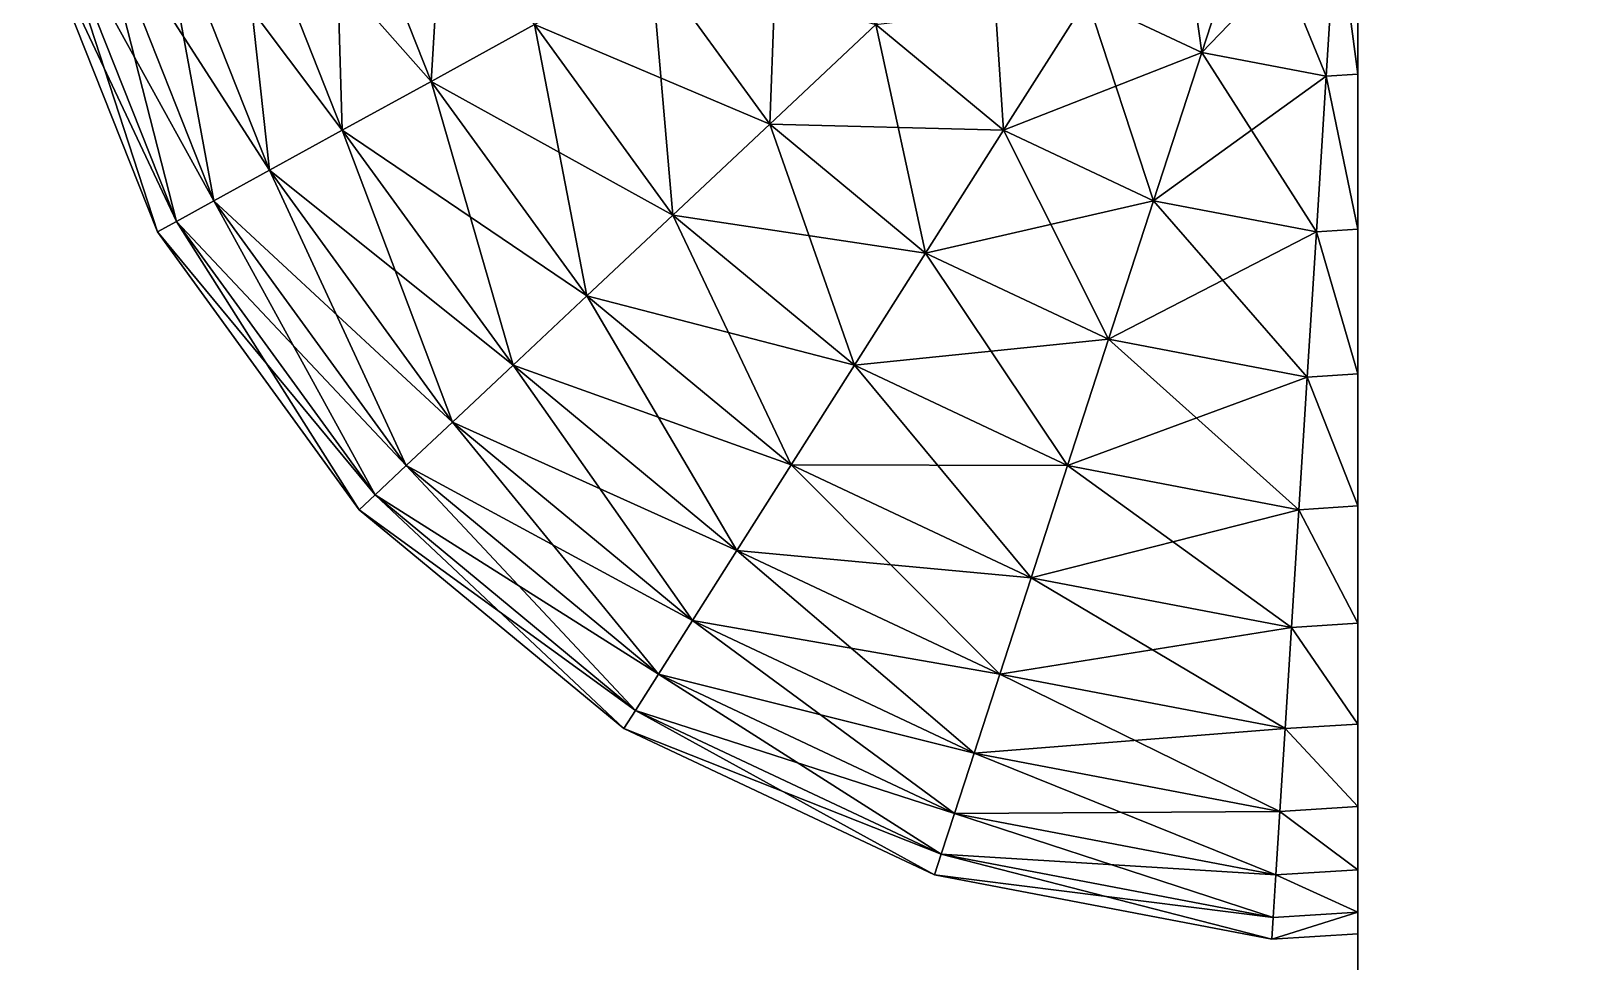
# Model space of a CAD drawing. Extents: x -50 to 50, y -156 to 3.
# Drawn here: x -49.5 to -32.56, y -56.96 to -46.79 of the extents above; entities that cross this region are included whole.
import ezdxf

# ---------------------------------------------------------------- set-up
doc = ezdxf.new("R2010")
doc.units = 0
doc.linetypes.add('SOLIDLINE', pattern=[0])
doc.layers.add('hull__2', color=14, linetype='SOLIDLINE')
doc.layers.add('polysurface8_polysurface11__2', color=14, linetype='SOLIDLINE')

msp = doc.modelspace()

# ---------------------------------------------------------------- linework, layer by layer
at = {"layer": 'hull__2', "color": 14}
for points in [[(-30, -144, 40), (-30, -6, 40), (-35, 0, 40), (-35, -150, 40)], [(35, 0), (35, -150), (-35, -150), (-35, 0)], [(-35, -150), (-35, -69.3826, 4.62588), (-35, -14.1605, 4.62588), (-35, 0)], [(-35, -69.3826, 36), (-35, -150, 40), (-35, 0, 40), (-35, -14.1605, 36)]]:
    msp.add_3dface(points, dxfattribs=at)
at = {"layer": 'polysurface8_polysurface11__2', "color": 14}
for points in [[(-35, -14.1605, 36), (-35, -41.7716, 35.3129), (-35, -69.3825, 36)], [(-35, -41.7716, 5.31294), (-35, -14.1605, 4.62594), (-35, -69.3825, 4.62594)], [(-35, -69.3825, 36), (-35, -41.7716, 35.3129), (-35, -43.6404, 35.1947)], [(-35, -41.7716, 5.31294), (-35, -69.3825, 4.62594), (-35, -43.6404, 5.43122)], [(-35, -69.3825, 36), (-35, -43.6404, 35.1947), (-35, -45.4798, 34.8417)], [(-35, -43.6404, 5.43122), (-35, -69.3825, 4.62594), (-35, -45.4798, 5.7842)], [(-45.1281, -47.3395, 29.8743), (-44.9456, -44.3252, 31.2475), (-46.1946, -44.6459, 29.8743)], [(-43.9981, -46.7183, 31.2475), (-44.9456, -44.3252, 31.2475), (-45.1281, -47.3395, 29.8743)], [(-46.0984, -47.8729, 28.3503), (-46.1946, -44.6459, 29.8743), (-47.267, -44.9212, 28.3503)], [(-45.1281, -47.3395, 10.7516), (-47.267, -44.9212, 12.2755), (-46.1946, -44.6459, 10.7516)], [(-45.1281, -47.3395, 29.8743), (-46.1946, -44.6459, 29.8743), (-46.0984, -47.8729, 28.3503)], [(-46.1946, -44.6459, 10.7516), (-43.9981, -46.7183, 9.37842), (-45.1281, -47.3395, 10.7516)], [(-46.8936, -48.3101, 26.6996), (-47.267, -44.9212, 28.3503), (-48.146, -45.1469, 26.6996)], [(-46.0984, -47.8729, 12.2755), (-48.146, -45.1469, 13.9263), (-47.267, -44.9212, 12.2755)], [(-46.0984, -47.8729, 28.3503), (-47.267, -44.9212, 28.3503), (-46.8936, -48.3101, 26.6996)], [(-47.267, -44.9212, 12.2755), (-45.1281, -47.3395, 10.7516), (-46.0984, -47.8729, 12.2755)], [(-36.7064, -47.0232, 34.2596), (-36.9988, -44.9212, 34.8417), (-37.9588, -46.4338, 34.2596)], [(-36.1527, -45.3193, 34.8417), (-36.9988, -44.9212, 34.8417), (-36.7064, -47.0232, 34.2596)], [(-47.5013, -48.6442, 24.9482), (-48.146, -45.1469, 26.6996), (-48.8177, -45.3193, 24.9482)], [(-46.8936, -48.3101, 13.9263), (-48.8177, -45.3193, 15.6777), (-48.146, -45.1469, 13.9263)], [(-46.8936, -48.3101, 26.6996), (-48.146, -45.1469, 26.6996), (-47.5013, -48.6442, 24.9482)], [(-48.146, -45.1469, 13.9263), (-46.0984, -47.8729, 12.2755), (-46.8936, -48.3101, 13.9263)], [(-47.9118, -48.8699, 23.1237), (-48.8177, -45.3193, 24.9482), (-49.2714, -45.4358, 23.1237)], [(-47.5013, -48.6442, 15.6777), (-49.2714, -45.4358, 17.5022), (-48.8177, -45.3193, 15.6777)], [(-47.5013, -48.6442, 24.9482), (-48.8177, -45.3193, 24.9482), (-47.9118, -48.8699, 23.1237)], [(-48.8177, -45.3193, 15.6777), (-46.8936, -48.3101, 13.9263), (-47.5013, -48.6442, 15.6777)], [(-41.4272, -47.8071, 32.4482), (-41.3325, -45.2529, 33.4575), (-42.7262, -46.0191, 32.4482)], [(-40.2677, -46.7183, 33.4575), (-41.3325, -45.2529, 33.4575), (-41.4272, -47.8071, 32.4482)], [(-37.9588, -46.4338, 6.3663), (-36.1527, -45.3193, 5.7842), (-36.7064, -47.0232, 6.3663)], [(-35.3467, -47.2825, 34.2596), (-36.1527, -45.3193, 34.8417), (-36.7064, -47.0232, 34.2596)], [(-35.2342, -45.4946, 5.7842), (-36.7064, -47.0232, 6.3663), (-36.1527, -45.3193, 5.7842)], [(-35.2342, -45.4946, 34.8417), (-36.1527, -45.3193, 34.8417), (-35.3467, -47.2825, 34.2596)], [(-48.1187, -48.9836, 21.2548), (-49.2714, -45.4358, 23.1237), (-49.5001, -45.4946, 21.2548)], [(-47.9118, -48.8699, 17.5022), (-49.5001, -45.4946, 19.3711), (-49.2714, -45.4358, 17.5022)], [(-48.1187, -48.9836, 19.3711), (-49.5001, -45.4946, 21.2548), (-49.5001, -45.4946, 19.3711)], [(-48.1187, -48.9836, 21.2548), (-49.5001, -45.4946, 21.2548), (-48.1187, -48.9836, 19.3711)], [(-49.5001, -45.4946, 19.3711), (-47.9118, -48.8699, 17.5022), (-48.1187, -48.9836, 19.3711)], [(-47.9118, -48.8699, 23.1237), (-49.2714, -45.4358, 23.1237), (-48.1187, -48.9836, 21.2548)], [(-49.2714, -45.4358, 17.5022), (-47.5013, -48.6442, 15.6777), (-47.9118, -48.8699, 17.5022)], [(-38.872, -47.8729, 33.4575), (-39.0253, -45.5516, 34.2596), (-40.2677, -46.7183, 33.4575)], [(-37.9588, -46.4338, 34.2596), (-39.0253, -45.5516, 34.2596), (-38.872, -47.8729, 33.4575)], [(-36.7064, -47.0232, 6.3663), (-35.2342, -45.4946, 5.7842), (-35.3467, -47.2825, 6.3663)], [(-35, -47.2607, 34.2596), (-35.2342, -45.4946, 34.8417), (-35.3467, -47.2825, 34.2596)], [(-35.2342, -45.4946, 5.7842), (-35, -47.2607, 6.3663), (-35.3467, -47.2825, 6.3663)], [(-35.2342, -45.4946, 34.8417), (-35, -47.2607, 34.2596), (-35, -45.4798, 34.8417)], [(-35.2342, -45.4946, 5.7842), (-35, -45.4798, 5.7842), (-35, -47.2607, 6.3663)], [(-35, -69.3825, 36), (-35, -45.4798, 34.8417), (-35, -47.2607, 34.2596)], [(-35, -45.4798, 5.7842), (-35, -69.3825, 4.62594), (-35, -47.2607, 6.3663)], [(-42.4852, -48.8006, 31.2475), (-42.7262, -46.0191, 32.4482), (-43.9981, -46.7183, 31.2475)], [(-41.4272, -47.8071, 8.17769), (-43.9981, -46.7183, 9.37842), (-42.7262, -46.0191, 8.17769)], [(-41.4272, -47.8071, 32.4482), (-42.7262, -46.0191, 32.4482), (-42.4852, -48.8006, 31.2475)], [(-42.7262, -46.0191, 8.17769), (-40.2677, -46.7183, 7.16834), (-41.4272, -47.8071, 8.17769)], [(-40.2677, -46.7183, 7.16834), (-37.9588, -46.4338, 6.3663), (-38.872, -47.8729, 7.16834)], [(-37.2331, -48.6442, 33.4575), (-37.9588, -46.4338, 34.2596), (-38.872, -47.8729, 33.4575)], [(-36.7064, -47.0232, 6.3663), (-38.872, -47.8729, 7.16834), (-37.9588, -46.4338, 6.3663)], [(-36.7064, -47.0232, 34.2596), (-37.9588, -46.4338, 34.2596), (-37.2331, -48.6442, 33.4575)], [(-43.4252, -49.6834, 29.8743), (-43.9981, -46.7183, 31.2475), (-45.1281, -47.3395, 29.8743)], [(-42.4852, -48.8006, 9.37842), (-45.1281, -47.3395, 10.7516), (-43.9981, -46.7183, 9.37842)], [(-42.4852, -48.8006, 31.2475), (-43.9981, -46.7183, 31.2475), (-43.4252, -49.6834, 29.8743)], [(-43.9981, -46.7183, 9.37842), (-41.4272, -47.8071, 8.17769), (-42.4852, -48.8006, 9.37842)], [(-39.7243, -49.2158, 32.4482), (-40.2677, -46.7183, 33.4575), (-41.4272, -47.8071, 32.4482)], [(-38.872, -47.8729, 7.16834), (-41.4272, -47.8071, 8.17769), (-40.2677, -46.7183, 7.16834)], [(-38.872, -47.8729, 33.4575), (-40.2677, -46.7183, 33.4575), (-39.7243, -49.2158, 32.4482)], [(-38.872, -47.8729, 7.16834), (-36.7064, -47.0232, 6.3663), (-37.2331, -48.6442, 7.16834)], [(-35.4537, -48.9836, 33.4575), (-36.7064, -47.0232, 34.2596), (-37.2331, -48.6442, 33.4575)], [(-35.3467, -47.2825, 6.3663), (-37.2331, -48.6442, 7.16834), (-36.7064, -47.0232, 6.3663)], [(-35.3467, -47.2825, 34.2596), (-36.7064, -47.0232, 34.2596), (-35.4537, -48.9836, 33.4575)], [(-44.2323, -50.4413, 28.3503), (-45.1281, -47.3395, 29.8743), (-46.0984, -47.8729, 28.3503)], [(-43.4252, -49.6834, 10.7516), (-46.0984, -47.8729, 12.2755), (-45.1281, -47.3395, 10.7516)], [(-43.4252, -49.6834, 29.8743), (-45.1281, -47.3395, 29.8743), (-44.2323, -50.4413, 28.3503)], [(-45.1281, -47.3395, 10.7516), (-42.4852, -48.8006, 9.37842), (-43.4252, -49.6834, 10.7516)], [(-37.2331, -48.6442, 7.16834), (-35.3467, -47.2825, 6.3663), (-35.4537, -48.9836, 7.16834)], [(-35, -48.9551, 33.4575), (-35.3467, -47.2825, 34.2596), (-35.4537, -48.9836, 33.4575)], [(-35.3467, -47.2825, 6.3663), (-35, -48.9551, 7.16834), (-35.4537, -48.9836, 7.16834)], [(-35.3467, -47.2825, 34.2596), (-35, -48.9551, 33.4575), (-35, -47.2607, 34.2596)], [(-35.3467, -47.2825, 6.3663), (-35, -47.2607, 6.3663), (-35, -48.9551, 7.16834)], [(-35, -69.3825, 36), (-35, -47.2607, 34.2596), (-35, -48.9551, 33.4575)], [(-35, -47.2607, 6.3663), (-35, -69.3825, 4.62594), (-35, -48.9551, 7.16834)], [(-44.8939, -51.0625, 26.6996), (-46.0984, -47.8729, 28.3503), (-46.8936, -48.3101, 26.6996)], [(-44.2323, -50.4413, 12.2755), (-46.8936, -48.3101, 13.9263), (-46.0984, -47.8729, 12.2755)], [(-44.2323, -50.4413, 28.3503), (-46.0984, -47.8729, 28.3503), (-44.8939, -51.0625, 26.6996)], [(-46.0984, -47.8729, 12.2755), (-43.4252, -49.6834, 10.7516), (-44.2323, -50.4413, 12.2755)], [(-40.502, -50.4413, 31.2475), (-41.4272, -47.8071, 32.4482), (-42.4852, -48.8006, 31.2475)], [(-39.7243, -49.2158, 8.17769), (-42.4852, -48.8006, 9.37842), (-41.4272, -47.8071, 8.17769)], [(-39.7243, -49.2158, 32.4482), (-41.4272, -47.8071, 32.4482), (-40.502, -50.4413, 31.2475)], [(-41.4272, -47.8071, 8.17769), (-38.872, -47.8729, 7.16834), (-39.7243, -49.2158, 8.17769)], [(-37.7245, -50.1568, 32.4482), (-38.872, -47.8729, 33.4575), (-39.7243, -49.2158, 32.4482)], [(-37.2331, -48.6442, 7.16834), (-39.7243, -49.2158, 8.17769), (-38.872, -47.8729, 7.16834)], [(-37.2331, -48.6442, 33.4575), (-38.872, -47.8729, 33.4575), (-37.7245, -50.1568, 32.4482)], [(-45.3994, -51.5372, 24.9482), (-46.8936, -48.3101, 26.6996), (-47.5013, -48.6442, 24.9482)], [(-44.8939, -51.0625, 13.9263), (-47.5013, -48.6442, 15.6777), (-46.8936, -48.3101, 13.9263)], [(-44.8939, -51.0625, 26.6996), (-46.8936, -48.3101, 26.6996), (-45.3994, -51.5372, 24.9482)], [(-46.8936, -48.3101, 13.9263), (-44.2323, -50.4413, 12.2755), (-44.8939, -51.0625, 13.9263)], [(-45.7408, -51.8579, 23.1237), (-47.5013, -48.6442, 24.9482), (-47.9118, -48.8699, 23.1237)], [(-45.3994, -51.5372, 15.6777), (-47.9118, -48.8699, 17.5022), (-47.5013, -48.6442, 15.6777)], [(-45.3994, -51.5372, 24.9482), (-47.5013, -48.6442, 24.9482), (-45.7408, -51.8579, 23.1237)], [(-47.5013, -48.6442, 15.6777), (-44.8939, -51.0625, 13.9263), (-45.3994, -51.5372, 15.6777)], [(-39.7243, -49.2158, 8.17769), (-37.2331, -48.6442, 7.16834), (-37.7245, -50.1568, 8.17769)], [(-35.5536, -50.571, 32.4482), (-37.2331, -48.6442, 33.4575), (-37.7245, -50.1568, 32.4482)], [(-35.4537, -48.9836, 7.16834), (-37.7245, -50.1568, 8.17769), (-37.2331, -48.6442, 7.16834)], [(-35.4537, -48.9836, 33.4575), (-37.2331, -48.6442, 33.4575), (-35.5536, -50.571, 32.4482)], [(-45.913, -52.0195, 21.2548), (-47.9118, -48.8699, 23.1237), (-48.1187, -48.9836, 21.2548)], [(-45.7408, -51.8579, 17.5022), (-48.1187, -48.9836, 19.3711), (-47.9118, -48.8699, 17.5022)], [(-45.7408, -51.8579, 23.1237), (-47.9118, -48.8699, 23.1237), (-45.913, -52.0195, 21.2548)], [(-47.9118, -48.8699, 17.5022), (-45.3994, -51.5372, 15.6777), (-45.7408, -51.8579, 17.5022)], [(-41.1929, -51.5301, 29.8743), (-42.4852, -48.8006, 31.2475), (-43.4252, -49.6834, 29.8743)], [(-40.502, -50.4413, 9.37842), (-43.4252, -49.6834, 10.7516), (-42.4852, -48.8006, 9.37842)], [(-40.502, -50.4413, 31.2475), (-42.4852, -48.8006, 31.2475), (-41.1929, -51.5301, 29.8743)], [(-42.4852, -48.8006, 9.37842), (-39.7243, -49.2158, 8.17769), (-40.502, -50.4413, 9.37842)], [(-45.913, -52.0195, 19.3711), (-48.1187, -48.9836, 21.2548), (-48.1187, -48.9836, 19.3711)], [(-45.913, -52.0195, 21.2548), (-48.1187, -48.9836, 21.2548), (-45.913, -52.0195, 19.3711)], [(-48.1187, -48.9836, 19.3711), (-45.7408, -51.8579, 17.5022), (-45.913, -52.0195, 19.3711)], [(-37.7245, -50.1568, 8.17769), (-35.4537, -48.9836, 7.16834), (-35.5536, -50.571, 8.17769)], [(-35, -50.5361, 32.4482), (-35.4537, -48.9836, 33.4575), (-35.5536, -50.571, 32.4482)], [(-35.4537, -48.9836, 7.16834), (-35, -50.5361, 8.17769), (-35.5536, -50.571, 8.17769)], [(-35.4537, -48.9836, 33.4575), (-35, -50.5361, 32.4482), (-35, -48.9551, 33.4575)], [(-35.4537, -48.9836, 7.16834), (-35, -48.9551, 7.16834), (-35, -50.5361, 8.17769)], [(-35, -50.5361, 32.4482), (-35, -69.3825, 36), (-35, -48.9551, 33.4575)], [(-35, -48.9551, 7.16834), (-35, -69.3825, 4.62594), (-35, -50.5361, 8.17769)], [(-38.173, -51.5372, 31.2475), (-39.7243, -49.2158, 32.4482), (-40.502, -50.4413, 31.2475)], [(-37.7245, -50.1568, 8.17769), (-40.502, -50.4413, 9.37842), (-39.7243, -49.2158, 8.17769)], [(-37.7245, -50.1568, 32.4482), (-39.7243, -49.2158, 32.4482), (-38.173, -51.5372, 31.2475)], [(-41.7862, -52.4649, 28.3503), (-43.4252, -49.6834, 29.8743), (-44.2323, -50.4413, 28.3503)], [(-41.1929, -51.5301, 10.7516), (-44.2323, -50.4413, 12.2755), (-43.4252, -49.6834, 10.7516)], [(-41.1929, -51.5301, 29.8743), (-43.4252, -49.6834, 29.8743), (-41.7862, -52.4649, 28.3503)], [(-43.4252, -49.6834, 10.7516), (-40.502, -50.4413, 9.37842), (-41.1929, -51.5301, 10.7516)], [(-40.502, -50.4413, 9.37842), (-37.7245, -50.1568, 8.17769), (-38.173, -51.5372, 9.37842)], [(-35.6447, -52.0195, 31.2475), (-37.7245, -50.1568, 32.4482), (-38.173, -51.5372, 31.2475)], [(-35.5536, -50.571, 8.17769), (-38.173, -51.5372, 9.37842), (-37.7245, -50.1568, 8.17769)], [(-35.5536, -50.571, 32.4482), (-37.7245, -50.1568, 32.4482), (-35.6447, -52.0195, 31.2475)], [(-42.2725, -53.2311, 26.6996), (-44.2323, -50.4413, 28.3503), (-44.8939, -51.0625, 26.6996)], [(-41.7862, -52.4649, 12.2755), (-44.8939, -51.0625, 13.9263), (-44.2323, -50.4413, 12.2755)], [(-41.7862, -52.4649, 28.3503), (-44.2323, -50.4413, 28.3503), (-42.2725, -53.2311, 26.6996)], [(-44.2323, -50.4413, 12.2755), (-41.1929, -51.5301, 10.7516), (-41.7862, -52.4649, 12.2755)], [(-38.5715, -52.7636, 29.8743), (-40.502, -50.4413, 31.2475), (-41.1929, -51.5301, 29.8743)], [(-38.173, -51.5372, 9.37842), (-41.1929, -51.5301, 10.7516), (-40.502, -50.4413, 9.37842)], [(-38.173, -51.5372, 31.2475), (-40.502, -50.4413, 31.2475), (-38.5715, -52.7636, 29.8743)], [(-38.173, -51.5372, 9.37842), (-35.5536, -50.571, 8.17769), (-35.6447, -52.0195, 9.37842)], [(-35, -51.979, 31.2475), (-35.5536, -50.571, 32.4482), (-35.6447, -52.0195, 31.2475)], [(-35.5536, -50.571, 8.17769), (-35, -51.979, 9.37842), (-35.6447, -52.0195, 9.37842)], [(-35.5536, -50.571, 32.4482), (-35, -51.979, 31.2475), (-35, -50.5361, 32.4482)], [(-35.5536, -50.571, 8.17769), (-35, -50.5361, 8.17769), (-35, -51.979, 9.37842)], [(-35, -51.979, 31.2475), (-35, -69.3825, 36), (-35, -50.5361, 32.4482)], [(-35, -50.5361, 8.17769), (-35, -69.3825, 4.62594), (-35, -51.979, 9.37842)], [(-42.644, -53.8166, 24.9482), (-44.8939, -51.0625, 26.6996), (-45.3994, -51.5372, 24.9482)], [(-42.2725, -53.2311, 13.9263), (-45.3994, -51.5372, 15.6777), (-44.8939, -51.0625, 13.9263)], [(-42.2725, -53.2311, 26.6996), (-44.8939, -51.0625, 26.6996), (-42.644, -53.8166, 24.9482)], [(-44.8939, -51.0625, 13.9263), (-41.7862, -52.4649, 12.2755), (-42.2725, -53.2311, 13.9263)], [(-42.895, -54.2122, 23.1237), (-45.3994, -51.5372, 24.9482), (-45.7408, -51.8579, 23.1237)], [(-42.644, -53.8166, 15.6777), (-45.7408, -51.8579, 17.5022), (-45.3994, -51.5372, 15.6777)], [(-42.644, -53.8166, 24.9482), (-45.3994, -51.5372, 24.9482), (-42.895, -54.2122, 23.1237)], [(-45.3994, -51.5372, 15.6777), (-42.2725, -53.2311, 13.9263), (-42.644, -53.8166, 15.6777)], [(-38.9137, -53.8166, 28.3503), (-41.1929, -51.5301, 29.8743), (-41.7862, -52.4649, 28.3503)], [(-38.5715, -52.7636, 10.7516), (-41.7862, -52.4649, 12.2755), (-41.1929, -51.5301, 10.7516)], [(-38.5715, -52.7636, 29.8743), (-41.1929, -51.5301, 29.8743), (-38.9137, -53.8166, 28.3503)], [(-41.1929, -51.5301, 10.7516), (-38.173, -51.5372, 9.37842), (-38.5715, -52.7636, 10.7516)], [(-35.7257, -53.3065, 29.8743), (-38.173, -51.5372, 31.2475), (-38.5715, -52.7636, 29.8743)], [(-35.6447, -52.0195, 9.37842), (-38.5715, -52.7636, 10.7516), (-38.173, -51.5372, 9.37842)], [(-35.6447, -52.0195, 31.2475), (-38.173, -51.5372, 31.2475), (-35.7257, -53.3065, 29.8743)], [(-43.0215, -54.4115, 21.2548), (-45.7408, -51.8579, 23.1237), (-45.913, -52.0195, 21.2548)], [(-42.895, -54.2122, 17.5022), (-45.913, -52.0195, 19.3711), (-45.7408, -51.8579, 17.5022)], [(-42.895, -54.2122, 23.1237), (-45.7408, -51.8579, 23.1237), (-43.0215, -54.4115, 21.2548)], [(-45.7408, -51.8579, 17.5022), (-42.644, -53.8166, 15.6777), (-42.895, -54.2122, 17.5022)], [(-35.6447, -52.0195, 31.2475), (-35, -53.2608, 29.8743), (-35, -51.979, 31.2475)], [(-35.6447, -52.0195, 9.37842), (-35, -51.979, 9.37842), (-35, -53.2608, 10.7516)], [(-35, -53.2608, 29.8743), (-35, -69.3825, 36), (-35, -51.979, 31.2475)], [(-35, -51.979, 9.37842), (-35, -69.3825, 4.62594), (-35, -53.2608, 10.7516)], [(-43.0215, -54.4115, 19.3711), (-45.913, -52.0195, 21.2548), (-45.913, -52.0195, 19.3711)], [(-43.0215, -54.4115, 21.2548), (-45.913, -52.0195, 21.2548), (-43.0215, -54.4115, 19.3711)], [(-45.913, -52.0195, 19.3711), (-42.895, -54.2122, 17.5022), (-43.0215, -54.4115, 19.3711)], [(-38.5715, -52.7636, 10.7516), (-35.6447, -52.0195, 9.37842), (-35.7257, -53.3065, 10.7516)], [(-35, -53.2608, 29.8743), (-35.6447, -52.0195, 31.2475), (-35.7257, -53.3065, 29.8743)], [(-35.6447, -52.0195, 9.37842), (-35, -53.2608, 10.7516), (-35.7257, -53.3065, 10.7516)], [(-39.1941, -54.6797, 26.6996), (-41.7862, -52.4649, 28.3503), (-42.2725, -53.2311, 26.6996)], [(-38.9137, -53.8166, 12.2755), (-42.2725, -53.2311, 13.9263), (-41.7862, -52.4649, 12.2755)], [(-38.9137, -53.8166, 28.3503), (-41.7862, -52.4649, 28.3503), (-39.1941, -54.6797, 26.6996)], [(-41.7862, -52.4649, 12.2755), (-38.5715, -52.7636, 10.7516), (-38.9137, -53.8166, 12.2755)], [(-35.7952, -54.4115, 28.3503), (-38.5715, -52.7636, 29.8743), (-38.9137, -53.8166, 28.3503)], [(-35.7257, -53.3065, 10.7516), (-38.9137, -53.8166, 12.2755), (-38.5715, -52.7636, 10.7516)], [(-35.7257, -53.3065, 29.8743), (-38.5715, -52.7636, 29.8743), (-35.7952, -54.4115, 28.3503)], [(-39.4084, -55.3392, 24.9482), (-42.2725, -53.2311, 26.6996), (-42.644, -53.8166, 24.9482)], [(-39.1941, -54.6797, 13.9263), (-42.644, -53.8166, 15.6777), (-42.2725, -53.2311, 13.9263)], [(-39.1941, -54.6797, 26.6996), (-42.2725, -53.2311, 26.6996), (-39.4084, -55.3392, 24.9482)], [(-42.2725, -53.2311, 13.9263), (-38.9137, -53.8166, 12.2755), (-39.1941, -54.6797, 13.9263)], [(-38.9137, -53.8166, 12.2755), (-35.7257, -53.3065, 10.7516), (-35.7952, -54.4115, 12.2755)], [(-35, -54.3615, 28.3503), (-35.7257, -53.3065, 29.8743), (-35.7952, -54.4115, 28.3503)], [(-35.7257, -53.3065, 10.7516), (-35, -54.3615, 12.2755), (-35.7952, -54.4115, 12.2755)], [(-35.7257, -53.3065, 29.8743), (-35, -54.3615, 28.3503), (-35, -53.2608, 29.8743)], [(-35.7257, -53.3065, 10.7516), (-35, -53.2608, 10.7516), (-35, -54.3615, 12.2755)], [(-35, -54.3615, 28.3503), (-35, -69.3825, 36), (-35, -53.2608, 29.8743)], [(-35, -53.2608, 10.7516), (-35, -69.3825, 4.62594), (-35, -54.3615, 12.2755)], [(-39.5532, -55.7847, 23.1237), (-42.644, -53.8166, 24.9482), (-42.895, -54.2122, 23.1237)], [(-39.4084, -55.3392, 15.6777), (-42.895, -54.2122, 17.5022), (-42.644, -53.8166, 15.6777)], [(-39.4084, -55.3392, 24.9482), (-42.644, -53.8166, 24.9482), (-39.5532, -55.7847, 23.1237)], [(-42.644, -53.8166, 15.6777), (-39.1941, -54.6797, 13.9263), (-39.4084, -55.3392, 15.6777)], [(-35.8522, -55.3172, 26.6996), (-38.9137, -53.8166, 28.3503), (-39.1941, -54.6797, 26.6996)], [(-35.7952, -54.4115, 12.2755), (-39.1941, -54.6797, 13.9263), (-38.9137, -53.8166, 12.2755)], [(-35.7952, -54.4115, 28.3503), (-38.9137, -53.8166, 28.3503), (-35.8522, -55.3172, 26.6996)], [(-39.6261, -56.0093, 21.2548), (-42.895, -54.2122, 23.1237), (-43.0215, -54.4115, 21.2548)], [(-39.5532, -55.7847, 17.5022), (-43.0215, -54.4115, 19.3711), (-42.895, -54.2122, 17.5022)], [(-39.5532, -55.7847, 23.1237), (-42.895, -54.2122, 23.1237), (-39.6261, -56.0093, 21.2548)], [(-42.895, -54.2122, 17.5022), (-39.4084, -55.3392, 15.6777), (-39.5532, -55.7847, 17.5022)], [(-35.7952, -54.4115, 28.3503), (-35, -55.2636, 26.6996), (-35, -54.3615, 28.3503)], [(-35.7952, -54.4115, 12.2755), (-35, -54.3615, 12.2755), (-35, -55.2636, 13.9263)], [(-35, -54.3615, 28.3503), (-35, -69.3825, 4.62594), (-35, -69.3825, 36)], [(-35, -55.2636, 26.6996), (-35, -69.3825, 4.62594), (-35, -54.3615, 28.3503)], [(-35, -54.3615, 12.2755), (-35, -69.3825, 4.62594), (-35, -55.2636, 13.9263)], [(-39.6261, -56.0093, 19.3711), (-43.0215, -54.4115, 21.2548), (-43.0215, -54.4115, 19.3711)], [(-39.6261, -56.0093, 21.2548), (-43.0215, -54.4115, 21.2548), (-39.6261, -56.0093, 19.3711)], [(-43.0215, -54.4115, 19.3711), (-39.5532, -55.7847, 17.5022), (-39.6261, -56.0093, 19.3711)], [(-39.1941, -54.6797, 13.9263), (-35.7952, -54.4115, 12.2755), (-35.8522, -55.3172, 13.9263)], [(-35, -55.2636, 26.6996), (-35.7952, -54.4115, 28.3503), (-35.8522, -55.3172, 26.6996)], [(-35.7952, -54.4115, 12.2755), (-35, -55.2636, 13.9263), (-35.8522, -55.3172, 13.9263)], [(-35.8958, -56.0093, 24.9482), (-39.1941, -54.6797, 26.6996), (-39.4084, -55.3392, 24.9482)], [(-35.8522, -55.3172, 13.9263), (-39.4084, -55.3392, 15.6777), (-39.1941, -54.6797, 13.9263)], [(-35.8522, -55.3172, 26.6996), (-39.1941, -54.6797, 26.6996), (-35.8958, -56.0093, 24.9482)], [(-35.9252, -56.4768, 23.1237), (-39.4084, -55.3392, 24.9482), (-39.5532, -55.7847, 23.1237)], [(-35.8958, -56.0093, 15.6777), (-39.5532, -55.7847, 17.5022), (-39.4084, -55.3392, 15.6777)], [(-39.4084, -55.3392, 15.6777), (-35.8522, -55.3172, 13.9263), (-35.8958, -56.0093, 15.6777)], [(-35.8958, -56.0093, 24.9482), (-39.4084, -55.3392, 24.9482), (-35.9252, -56.4768, 23.1237)], [(-35, -55.9529, 24.9482), (-35.8522, -55.3172, 26.6996), (-35.8958, -56.0093, 24.9482)], [(-35.8522, -55.3172, 13.9263), (-35, -55.9529, 15.6777), (-35.8958, -56.0093, 15.6777)], [(-35.8522, -55.3172, 26.6996), (-35, -55.9529, 24.9482), (-35, -55.2636, 26.6996)], [(-35.8522, -55.3172, 13.9263), (-35, -55.2636, 13.9263), (-35, -55.9529, 15.6777)], [(-35, -55.9529, 24.9482), (-35, -69.3825, 4.62594), (-35, -55.2636, 26.6996)], [(-35, -55.2636, 13.9263), (-35, -69.3825, 4.62594), (-35, -55.9529, 15.6777)], [(-35.94, -56.7124, 21.2548), (-39.5532, -55.7847, 23.1237), (-39.6261, -56.0093, 21.2548)], [(-35.9252, -56.4768, 17.5022), (-39.6261, -56.0093, 19.3711), (-39.5532, -55.7847, 17.5022)], [(-35.9252, -56.4768, 23.1237), (-39.5532, -55.7847, 23.1237), (-35.94, -56.7124, 21.2548)], [(-39.5532, -55.7847, 17.5022), (-35.8958, -56.0093, 15.6777), (-35.9252, -56.4768, 17.5022)], [(-35.94, -56.7124, 19.3711), (-39.6261, -56.0093, 21.2548), (-39.6261, -56.0093, 19.3711)], [(-35.94, -56.7124, 21.2548), (-39.6261, -56.0093, 21.2548), (-35.94, -56.7124, 19.3711)], [(-39.6261, -56.0093, 19.3711), (-35.9252, -56.4768, 17.5022), (-35.94, -56.7124, 19.3711)], [(-35.9252, -56.4768, 23.1237), (-35, -56.4186, 23.1237), (-35.8958, -56.0093, 24.9482)], [(-35.8958, -56.0093, 15.6777), (-35, -56.4186, 17.5022), (-35.9252, -56.4768, 17.5022)], [(-35.8958, -56.0093, 24.9482), (-35, -56.4186, 23.1237), (-35, -55.9529, 24.9482)], [(-35.8958, -56.0093, 15.6777), (-35, -55.9529, 15.6777), (-35, -56.4186, 17.5022)], [(-35, -56.4186, 23.1237), (-35, -69.3825, 4.62594), (-35, -55.9529, 24.9482)], [(-35, -55.9529, 15.6777), (-35, -69.3825, 4.62594), (-35, -56.4186, 17.5022)], [(-35.94, -56.7124, 21.2548), (-35, -56.4186, 23.1237), (-35.9252, -56.4768, 23.1237)], [(-35.94, -56.7124, 21.2548), (-35, -56.6533, 21.2548), (-35, -56.4186, 23.1237)], [(-35.94, -56.7124, 19.3711), (-35, -56.4186, 17.5022), (-35, -56.6533, 19.3711)], [(-35.9252, -56.4768, 17.5022), (-35, -56.4186, 17.5022), (-35.94, -56.7124, 19.3711)], [(-35, -56.6533, 21.2548), (-35, -69.3825, 4.62594), (-35, -56.4186, 23.1237)], [(-35, -56.4186, 17.5022), (-35, -69.3825, 4.62594), (-35, -56.6533, 19.3711)], [(-35.94, -56.7124, 21.2548), (-35, -56.6533, 19.3711), (-35, -56.6533, 21.2548)], [(-35.94, -56.7124, 19.3711), (-35, -56.6533, 19.3711), (-35.94, -56.7124, 21.2548)], [(-35, -56.6533, 19.3711), (-35, -69.3825, 4.62594), (-35, -56.6533, 21.2548)]]:
    msp.add_3dface(points, dxfattribs=at)

doc.saveas('drawing.dxf')
